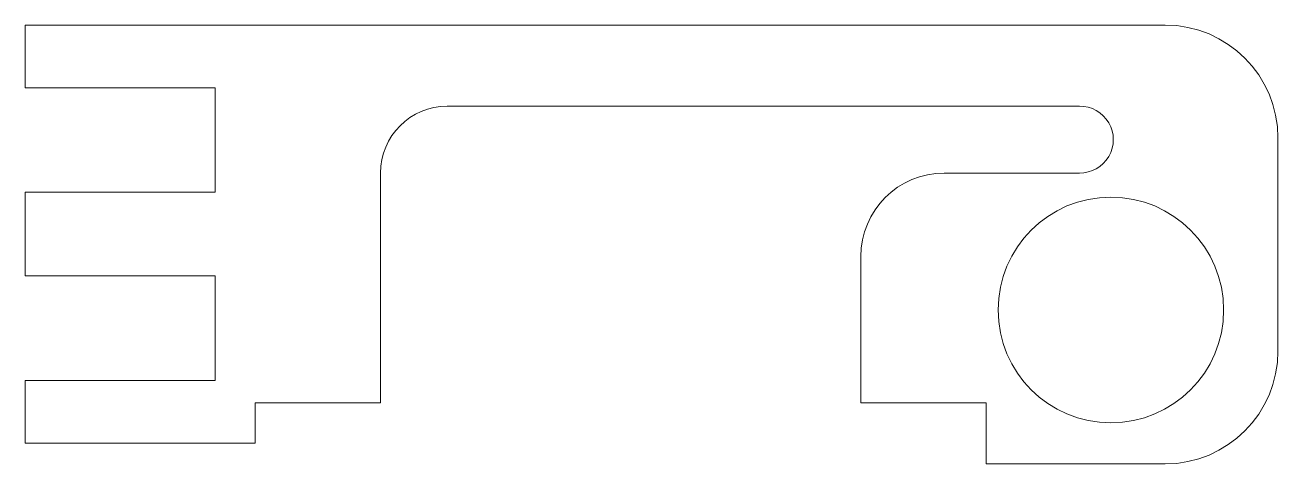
# Model space of a CAD drawing. Header units: millimetres. Extents: x 0 to 60, y -1 to 20.
import ezdxf

# ---------------------------------------------------------------- set-up
doc = ezdxf.new("R2010")
doc.units = ezdxf.units.MM
doc.layers.add('Rand-outer-cut-full', color=7, linetype='CONTINUOUS', lineweight=0)
doc.layers.add('Sttift-inner-cut-full', color=7, linetype='CONTINUOUS', lineweight=0)

msp = doc.modelspace()

# ---------------------------------------------------------------- linework, layer by layer
at = {"layer": 'Rand-outer-cut-full'}
for p, q in [((0, 20), (0, 17)), ((52, 20), (0, 20)), ((54.6, 20), (52, 20)), ((9.1, 17), (0, 17)), ((9.1, 12), (9.1, 17)), ((20.222, 16.12), (50.49, 16.12)), ((60, 12), (60, 14.6)), ((17.022, 1.92), (17.022, 12.92)), ((50.022, 12.92), (44.022, 12.92)), ((50.022, 12.92), (50.49, 12.92)), ((60, 12), (60, 8)), ((9.1, 12), (0, 12)), ((0, 8), (0, 12)), ((40.022, 8.92), (40.022, 1.92)), ((9.1, 8), (0, 8)), ((9.1, 8), (9.1, 3)), ((60, 4.4), (60, 8)), ((9.1, 3), (0, 3)), ((0, 0), (0, 3)), ((17.022, 1.92), (11.022, 1.92)), ((11.022, 1.92), (11.022, 0)), ((40.022, 1.92), (46.022, 1.92)), ((46.022, 1.92), (46.022, 0)), ((11.022, 0), (0, 0)), ((46.022, 0), (46.022, -1)), ((46.022, -1), (54, -1)), ((54, -1), (54.6, -1))]:
    msp.add_line(p, q, dxfattribs=at)
for centre, radius, start, end in [((54.6, 14.6), 5.4, 0, 90), ((20.222, 12.92), 3.2, 90, 180), ((50.515, 14.52), 1.6, 269.0937, 90.9063), ((44.022, 8.92), 4, 90, 180), ((54.6, 4.4), 5.4, 270, 0)]:
    msp.add_arc(centre, radius, start, end, dxfattribs=at)
at = {"layer": 'Sttift-inner-cut-full'}
msp.add_circle((52, 6.367), 5.4, dxfattribs=at)

doc.saveas('drawing.dxf')
